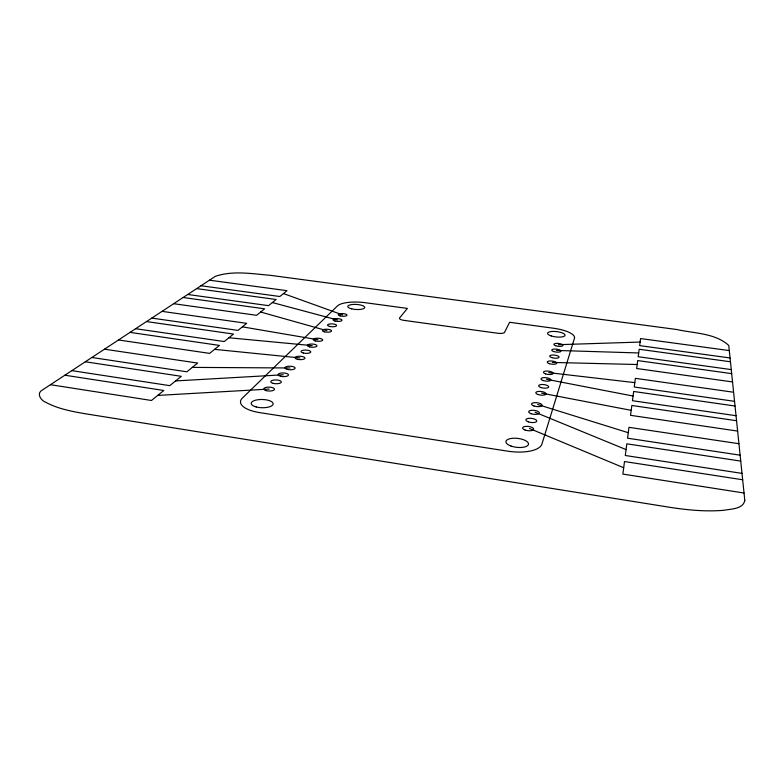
<?xml version="1.0" encoding="UTF-8"?>
<svg xmlns="http://www.w3.org/2000/svg" width="784" height="784" viewBox="0 0 784 784"><rect width="100%" height="100%" fill="white"/><g stroke="black" fill="none" stroke-linecap="round" stroke-linejoin="round"><path stroke-width="1.18" d="M175.596 380.936L283.318 374.772M157.711 395.42L269.157 389.07M558.375 344.686L640.107 342.059M192.325 367.392L290.051 367.97M552.259 362.433L637.176 364.511M556.395 350.428L638.686 352.957M228.899 337.757L312.189 345.626M214.581 349.36L299.998 357.935M548.741 372.635L634.815 382.631M209.504 280.192L287.022 290.688L279.829 296.509L201.008 285.748M729.257 350.566L640.567 338.561L639.646 345.626L730.061 357.965M196.657 288.61L276.135 299.508L268.54 305.652L187.719 294.48M730.453 361.767L639.176 349.252L638.196 356.73L731.266 369.597M183.133 297.499L264.639 308.818L256.613 315.315L173.685 303.702M731.678 373.625L637.696 360.581L636.657 368.509L732.54 381.935M162.063 311.366L246.695 323.341L237.973 330.407L151.782 318.098M733.569 392.235L635.373 378.339L634.236 387.002L734.549 401.33M146.51 321.567L233.485 334.053L224.224 341.55L135.642 328.712M735.029 406.024L633.658 391.471L632.453 400.702L736.039 415.716M130.046 332.387L219.451 345.411L209.612 353.388L118.502 339.972M736.558 420.724L631.826 405.475L630.542 415.324L737.626 431.082M104.527 349.194L197.656 363.07L186.866 371.802L91.855 357.484M738.891 443.705L628.974 427.329L627.553 438.197L740.116 455.161M85.329 361.777L181.3 376.32L169.775 385.65L71.844 370.636M740.733 461.09L626.818 443.822L625.299 455.494L742.007 473.389M64.876 375.222L163.817 390.481L151.469 400.477L50.45 384.699M742.664 479.769L624.505 461.541L622.868 474.095L744.036 493.018M242.383 326.84L318 339.756M541.656 393.156L631.189 410.346M546.458 379.26L633.06 396.038M272.371 302.546L337.551 320.019M260.67 312.032L326.967 330.701M537.736 404.524L628.268 432.699M283.455 293.569L342.618 314.903M535.08 412.237L626.063 449.585M529.474 428.485L623.701 467.744M744.8 500.408C743.163 509.257 730.796 508.885 723.848 510.296C705.972 511.795 687.999 510.1 670.32 507.385L84.006 413.55C70.972 411.267 57.663 408.65 45.884 402.359C40.876 400.595 35.986 393.254 42.444 389.962L215.335 276.331C232.926 270.323 252.321 273.822 270.441 275.341L676.572 329.486C693.801 333.347 715.371 333.053 728.767 345.47L744.8 500.408M574.476 338.257L541.92 444.077A30.096 11.868 6.5 0 1 507.807 451.182L259.798 412.639A29.145 10.947 1.4 0 1 242.383 398.086L337.522 305.858A22.756 6.811 3.4 0 1 365.246 302.702L407.396 308.416L399.585 317.941A5.772 1.764 4.1 0 0 403.868 320.352L497.869 333.278A5.87 1.813 5.6 0 0 504.543 332.347L509.61 322.283L553.69 328.261A23.53 7.203 6.4 0 1 574.476 338.257M340.168 315.913A4.42 1.352 3.1 0 0 347.018 315.207A4.42 1.352 3.1 0 0 340.648 313.6A4.42 1.352 3.1 0 0 340.168 315.913M351.663 308.847A8.497 2.528 3.4 0 0 364.727 307.544A8.497 2.528 3.4 0 0 352.379 304.496A8.497 2.528 3.4 0 0 351.663 308.847M551.211 335.934A8.8 2.685 6.5 0 0 565.019 335.434A8.8 2.685 6.5 0 0 552.72 331.436A8.8 2.685 6.5 0 0 551.211 335.934M511.011 446.037A11.358 4.498 6.6 0 0 528.485 444.234A11.358 4.498 6.6 0 0 512.138 438.325A11.358 4.498 6.6 0 0 511.011 446.037M256.201 406.965A10.976 4.126 1.2 0 0 273.126 404.025A10.976 4.126 1.2 0 0 257.172 399.84A10.976 4.126 1.2 0 0 256.201 406.965M545.693 373.919A4.92 1.656 6.7 0 0 553.21 373.37A4.92 1.656 6.7 0 0 546.066 371.077A4.92 1.656 6.7 0 0 545.693 373.919M531.082 413.727A5.4 1.999 6.7 0 0 539.363 412.992A5.4 1.999 6.7 0 0 531.581 410.306A5.4 1.999 6.7 0 0 531.082 413.727M533.924 405.975A5.302 1.931 6.7 0 0 542.067 405.279A5.302 1.931 6.7 0 0 534.404 402.672A5.302 1.931 6.7 0 0 533.924 405.975M528.357 421.87A5.498 2.068 6.8 0 0 536.805 421.106A5.498 2.068 6.8 0 0 528.886 418.323A5.498 2.068 6.8 0 0 528.357 421.87M525.084 430.053A5.596 2.146 6.8 0 0 533.688 429.25A5.596 2.146 6.8 0 0 525.643 426.388A5.596 2.146 6.8 0 0 525.084 430.053M553.612 351.526A4.655 1.48 6.6 0 0 560.952 351.252A4.655 1.48 6.6 0 0 554.484 349.056A4.655 1.48 6.6 0 0 553.612 351.526M551.907 357.651A4.733 1.529 6.7 0 0 559.11 357.161A4.733 1.529 6.7 0 0 552.22 355.015A4.733 1.529 6.7 0 0 551.907 357.651M549.457 363.678A4.802 1.578 6.7 0 0 556.777 363.159A4.802 1.578 6.7 0 0 549.79 360.963A4.802 1.578 6.7 0 0 549.457 363.678M555.738 345.764A4.586 1.441 6.6 0 0 562.961 345.509A4.586 1.441 6.6 0 0 556.581 343.363A4.586 1.441 6.6 0 0 555.738 345.764M543.253 380.573A5.008 1.715 6.7 0 0 550.897 379.995A5.008 1.715 6.7 0 0 543.635 377.633A5.008 1.715 6.7 0 0 543.253 380.573M540.94 387.551A5.086 1.774 6.7 0 0 548.722 386.943A5.086 1.774 6.7 0 0 541.352 384.513A5.086 1.774 6.7 0 0 540.94 387.551M538.118 394.548A5.174 1.833 6.7 0 0 546.036 393.901A5.174 1.833 6.7 0 0 538.559 391.412A5.174 1.833 6.7 0 0 538.118 394.548M266.237 390.657A5.39 1.97 1.5 0 0 274.537 389.295A5.39 1.97 1.5 0 0 266.697 387.267A5.39 1.97 1.5 0 0 266.237 390.657M273.204 383.376A5.292 1.901 1.7 0 0 281.338 382.063A5.292 1.901 1.7 0 0 273.606 380.093A5.292 1.901 1.7 0 0 273.204 383.376M287.346 369.411A5.116 1.784 2 0 0 295.156 368.196A5.116 1.784 2 0 0 287.65 366.334A5.116 1.784 2 0 0 287.346 369.411M280.545 376.261A5.204 1.842 1.8 0 0 288.512 374.997A5.204 1.842 1.8 0 0 280.897 373.086A5.204 1.842 1.8 0 0 280.545 376.261M297.401 359.297A4.978 1.695 2.2 0 0 304.966 358.151A4.978 1.695 2.2 0 0 297.616 356.367A4.978 1.695 2.2 0 0 297.401 359.297M303.369 353.035A4.9 1.646 2.4 0 0 310.797 351.938A4.9 1.646 2.4 0 0 303.545 350.193A4.9 1.646 2.4 0 0 303.369 353.035M309.709 346.9A4.822 1.588 2.5 0 0 317.001 345.852A4.822 1.588 2.5 0 0 309.837 344.147A4.822 1.588 2.5 0 0 309.709 346.9M315.295 340.913A4.743 1.539 2.6 0 0 322.724 340.08A4.743 1.539 2.6 0 0 315.981 338.276A4.743 1.539 2.6 0 0 315.295 340.913M324.36 331.799A4.626 1.47 2.8 0 0 331.573 331.024A4.626 1.47 2.8 0 0 324.968 329.29A4.626 1.47 2.8 0 0 324.36 331.799M329.525 326.379A4.557 1.431 2.9 0 0 336.62 325.625A4.557 1.431 2.9 0 0 330.093 323.929A4.557 1.431 2.9 0 0 329.525 326.379M335.052 321.058A4.488 1.392 3 0 0 342.02 320.333A4.488 1.392 3 0 0 335.572 318.676A4.488 1.392 3 0 0 335.052 321.058"/></g></svg>
